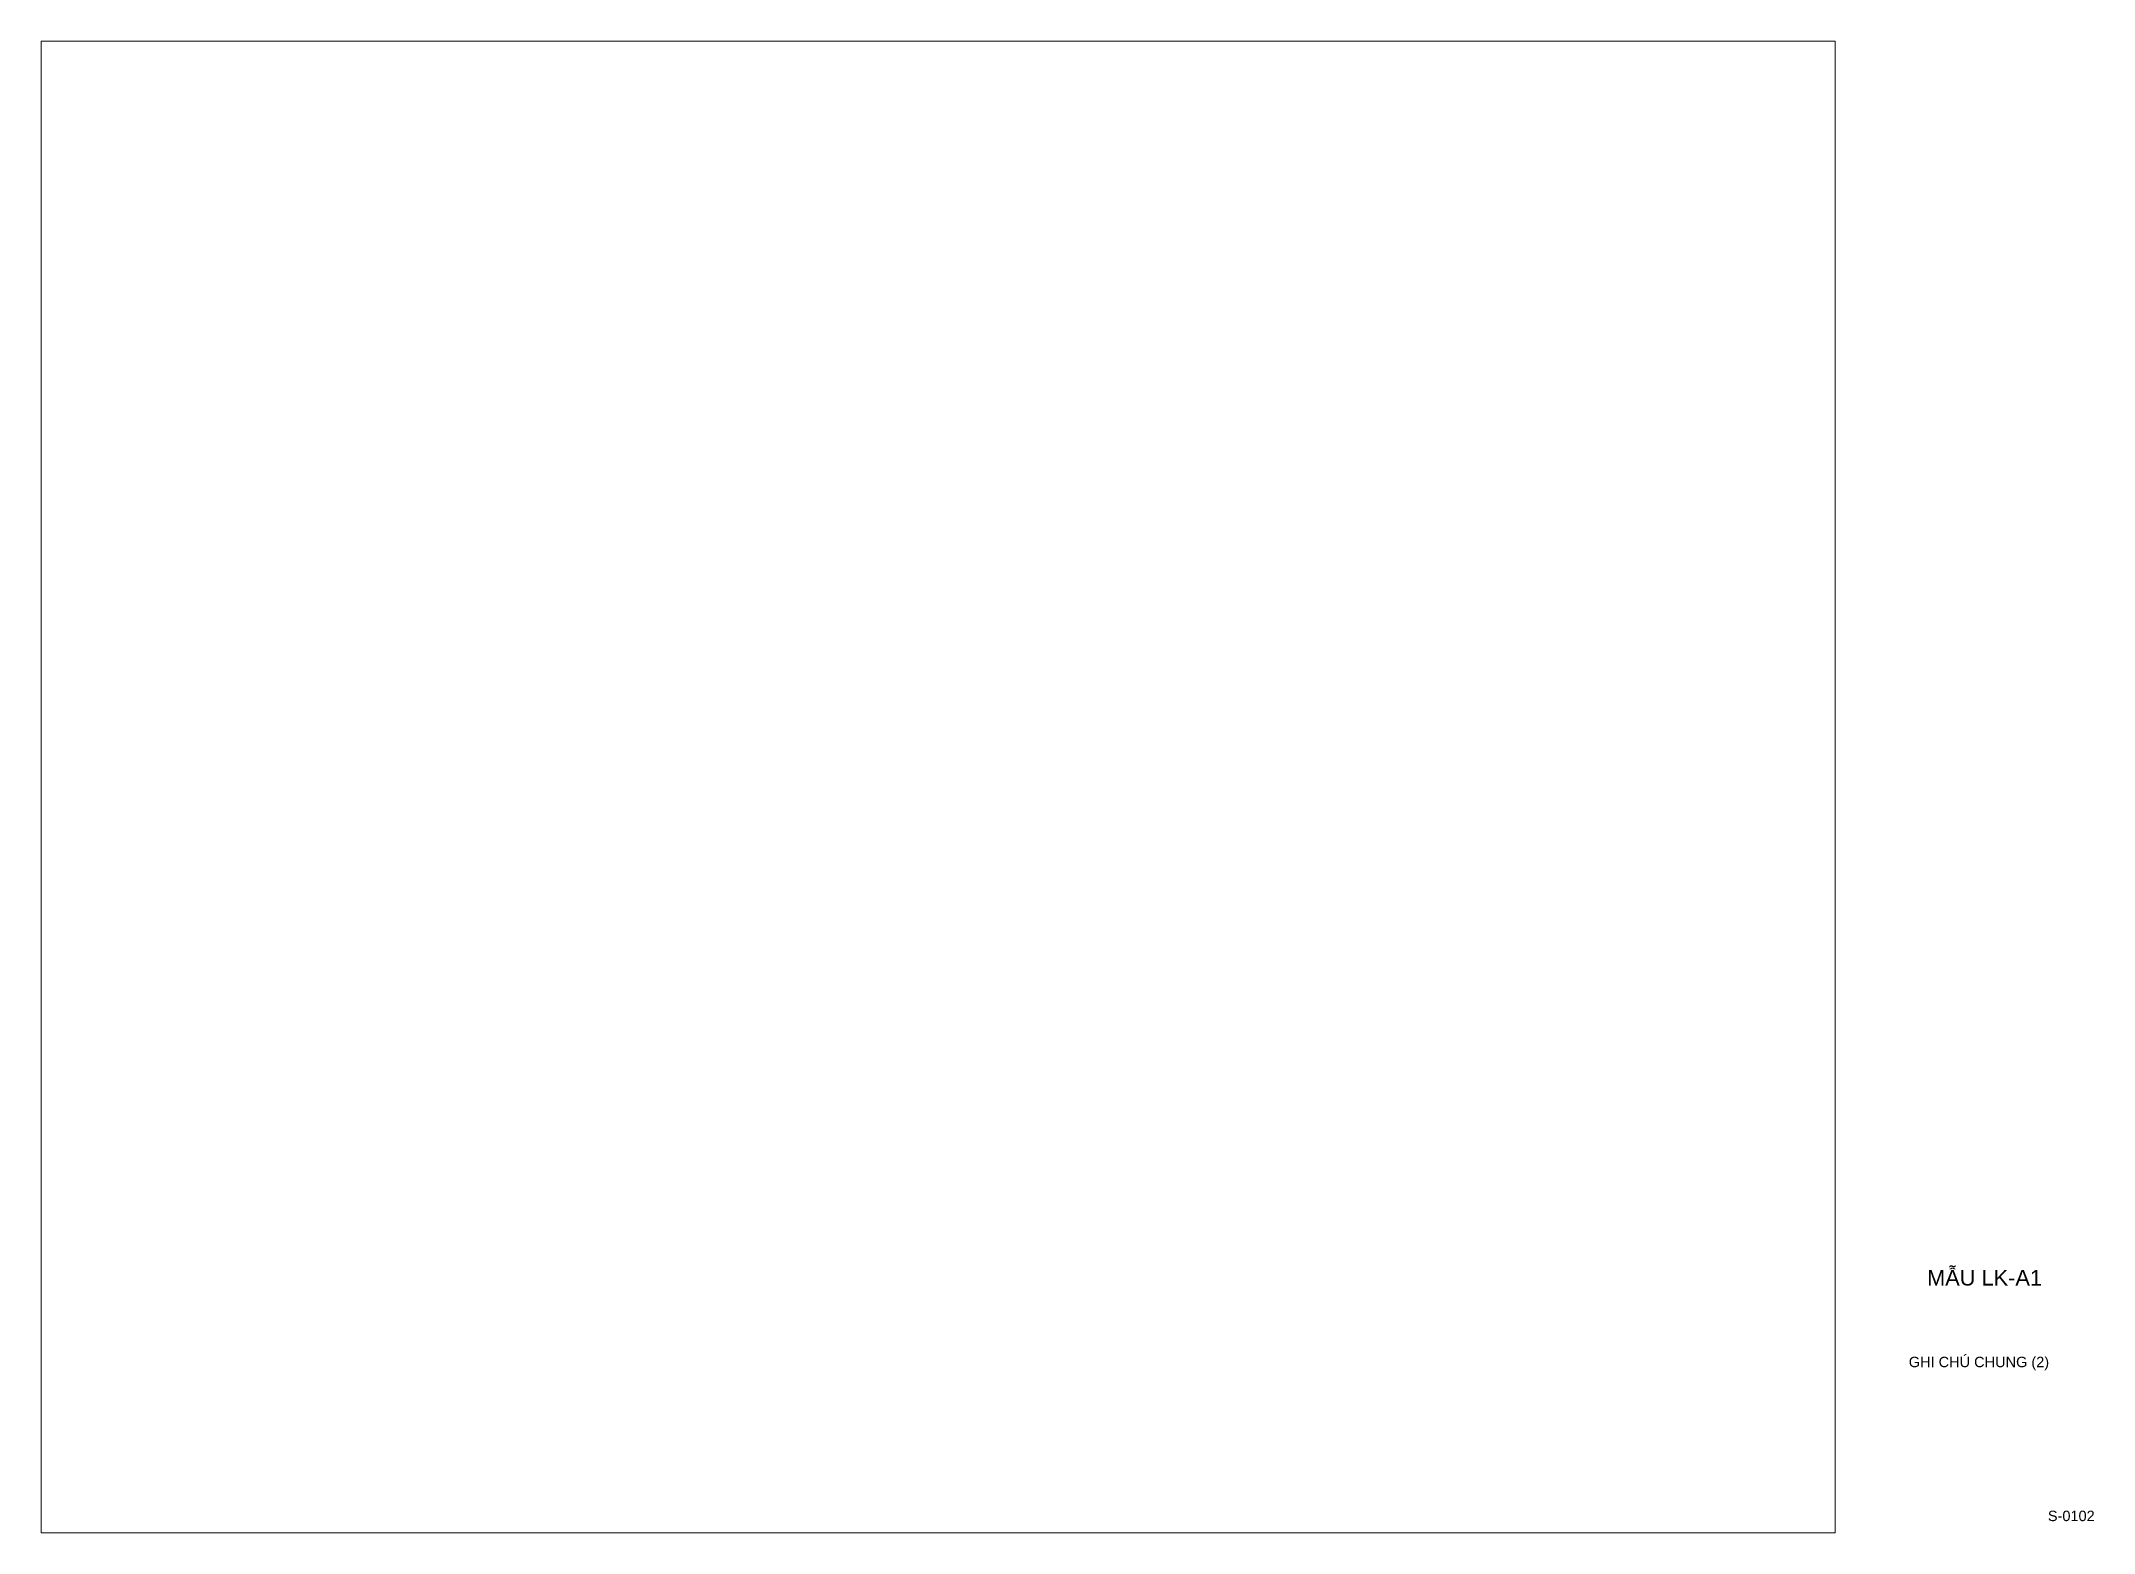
# Paper-space layout 'Layout1' of a CAD drawing. Header units: millimetres. Extents: x 1948668 to 1949063, y 122724 to 123011.
import ezdxf
from ezdxf.enums import TextEntityAlignment as Align

# ---------------------------------------------------------------- set-up
doc = ezdxf.new("R2010")
doc.units = ezdxf.units.MM
doc.header["$LTSCALE"] = 5000
for name, color, linetype, lineweight in [('S-Concrete', 4, 'Continuous', 25), ('S-text', 2, 'Continuous', 20), ('Text25', 7, 'Continuous', 20)]:
    doc.layers.add(name, color=color, linetype=linetype, lineweight=lineweight)
doc.styles.add('.VnArialH', font='')
doc.styles.add('ARIAL', font='arial.ttf')
doc.styles.get("Standard").update_dxf_attribs({"font": 'arial.ttf'})
doc.styles.get('.VnArialH').set_extended_font_data('.VnArialH')

# ---------------------------------------------------------------- blocks, each defined once
blk = doc.blocks.new('CHU KHUNG TEN')
at = {"layer": 'Text25'}
for tag, p in [('4', (920.4, 85.69)), ('3', (920.2, 77.44)), ('2', (919.25, 66.44)), ('1', (918.99, 57.47))]:
    blk.add_attdef(tag, p, '', height=3, dxfattribs=at)

psp = doc.layouts.get("Layout1")

# ---------------------------------------------------------------- block references
at = {"layer": 'S-text'}
ref = psp.add_blockref('CHU KHUNG TEN', (1948257.95, 122661.32), dxfattribs=dict(at, xscale=0.8571428571428354, yscale=0.8571428571428354, zscale=0.8571428571428354))
ref.add_attrib('4', 'S-0102', dxfattribs={"layer": 'Text25', "height": 2, "style": 'ARIAL'}).set_placement((1949058.95, 122726.66), align=Align.CENTER)
ref.add_attrib('3', 'MÉU LK-A1', dxfattribs={"layer": 'Text25', "height": 3, "style": '.VnArialH'}).set_placement((1949042.26, 122773.91), align=Align.MIDDLE)
ref.add_attrib('2_001', 'GHI CHÚ CHUNG (2)', (1949027.68, 122756.27), dxfattribs={"layer": 'Text25', "height": 2, "style": 'ARIAL'})

# ---------------------------------------------------------------- viewports
at = {"layer": 'S-Concrete', "linetype": 'ByBlock', "ltscale": 1500, "view_target_point": (8284.71, 75228.37)}
psp.add_viewport(center=(1948840.89, 122867.88), size=(345.25, 287), view_center_point=(-73979.01, -51445.6), view_height=28699.9991, dxfattribs=at)

doc.saveas('drawing.dxf')
